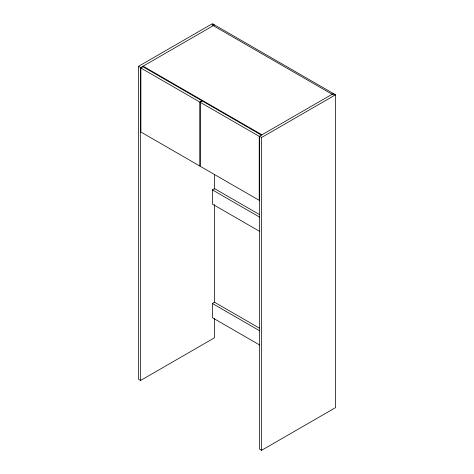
<?xml version="1.0" encoding="UTF-8"?>
<svg xmlns="http://www.w3.org/2000/svg" width="474" height="474" viewBox="0 0 474 474"><rect width="100%" height="100%" fill="white"/><g stroke="black" fill="none" stroke-linecap="round" stroke-linejoin="round"><path stroke-width="0.71" d="M214.526 318.558L214.526 337.784L140.636 380.444L138.479 379.2L138.479 66.36L212.37 23.7L335.521 94.8L335.521 407.64L261.63 450.3L259.474 449.056L259.474 136.216L261.63 137.46L335.521 94.8M213.294 24.233L212.062 24.944L333.364 94.978L334.597 94.267M138.479 66.36L140.636 67.604L214.526 24.944M140.885 68.031L143.035 66.787L202.09 100.879L199.933 102.123L140.885 68.031L140.885 132.021L199.933 166.113L199.933 102.123M333.364 93.556L259.231 136.358L259.231 200.348L200.176 166.256L200.176 102.266L202.333 101.021L261.381 135.114M259.651 231.377L212.37 204.081L212.37 189.861L214.526 188.616L259.248 214.438M259.651 344.995L212.37 317.699L212.37 303.479L214.526 302.234L259.248 328.055M143.101 66.182L261.938 134.794M200.176 102.266L259.231 136.358M212.37 189.861L259.651 217.157M212.37 303.479L259.651 330.775M261.63 137.46L261.63 450.3M214.526 174.337L214.526 189.132M214.526 204.661L214.526 302.288M140.636 67.604L140.636 380.444"/></g></svg>
